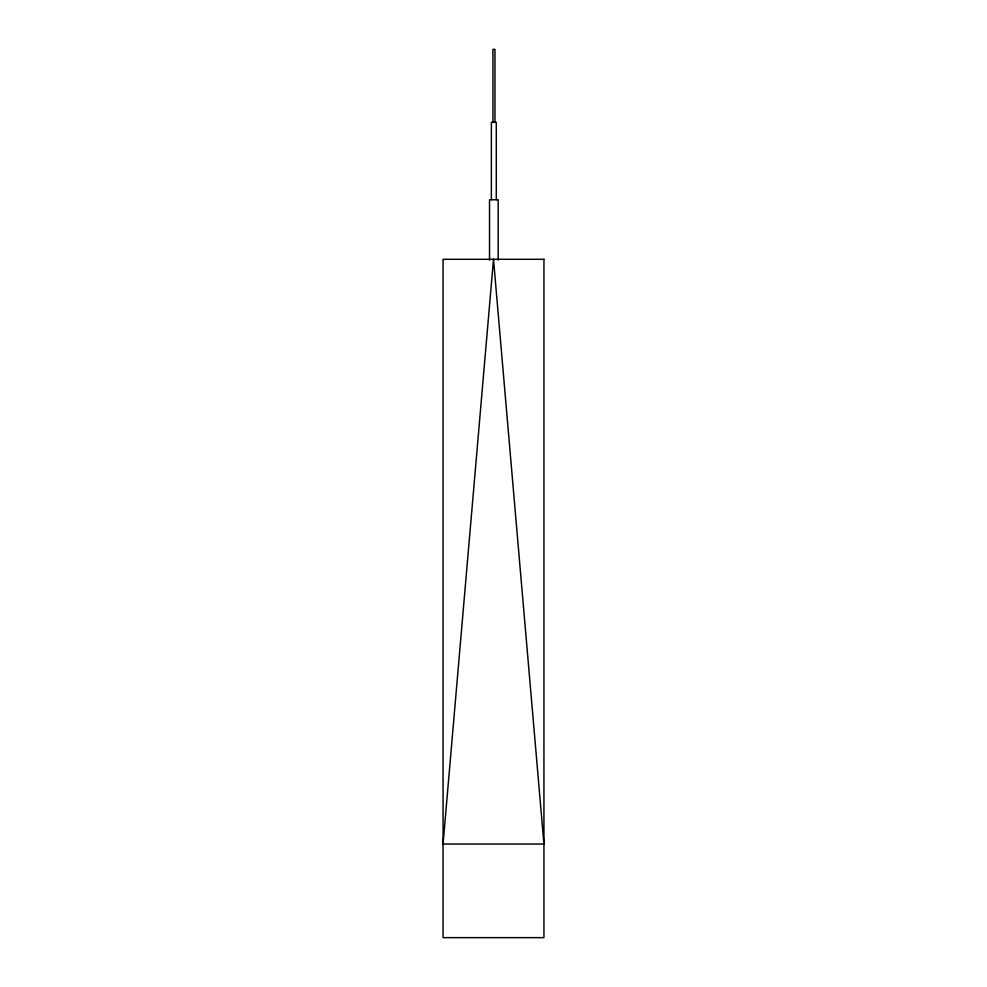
<?xml version="1.0" encoding="UTF-8"?>
<svg xmlns="http://www.w3.org/2000/svg" width="987" height="987" viewBox="0 0 987 987"><rect width="100%" height="100%" fill="white"/><g stroke="black" fill="none" stroke-linecap="round" stroke-linejoin="round"><path stroke-width="1.48" d="M498.176 260.087L498.176 199.744L489.527 199.744L489.527 260.087M496.288 199.744L496.288 122.351L491.366 122.351L491.366 199.744M494.956 122.351L494.956 49.35L492.932 49.35L492.932 122.351M493.5 259.297L443.064 844.033L543.936 844.033L493.5 259.297M543.936 259.297L443.064 259.297L443.064 937.65L543.936 937.65L543.936 259.297"/></g></svg>
